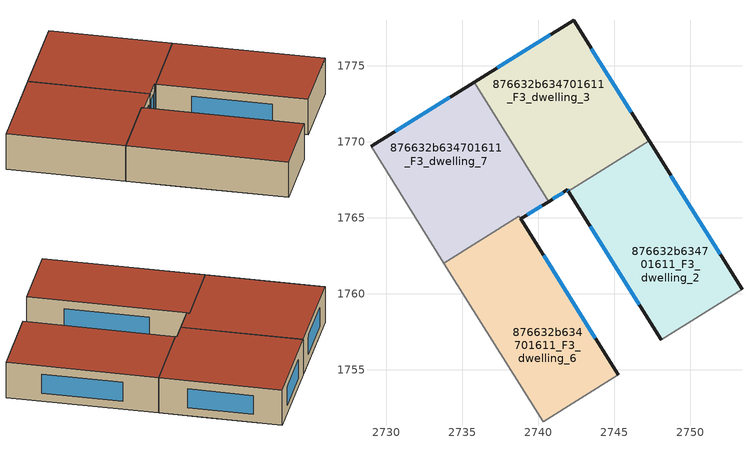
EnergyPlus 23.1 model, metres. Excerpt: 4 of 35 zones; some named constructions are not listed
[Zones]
876632b634701611_F3_dwelling_2
 floor to 876632b634701611_F2_dwelling_3 (EU_floor_Construction): 2749.29,1766.87 2753.39,1760.31 2748.08,1756.99 2743.98,1763.54 z9
 floor to 876632b634701611_F2_dwelling_2 (EU_floor_Construction): 2747.28,1770.06 2749.29,1766.87 2743.98,1763.54 2741.98,1766.74 z9
 wall outside (EU_wall_Construction): 2741.98,1766.74 2748.08,1756.99 / 2753.39,1760.31 2747.28,1770.06 z9:12
 wall to 876632b634701611_F3_dwelling_1 (EU_wall_Construction): 2748.08,1756.99 2753.39,1760.31 z9:12
 wall to 876632b634701611_F3_dwelling_3 (EU_wall_Construction): 2747.28,1770.06 2741.98,1766.74 z9:12
 window (EU_Window_Construction): 2743.41,1764.45 2746.65,1759.28 / 2751.96,1762.6 2748.72,1767.77 z9.7:11.3
 roof outside (EU_roof_Construction): 2753.39,1760.31 2747.28,1770.06 2741.98,1766.74 2748.08,1756.99 z12
876632b634701611_F3_dwelling_3
 floor to 876632b634701611_F2_dwelling_0 (EU_floor_Construction): 2742.33,1777.97 2745.57,1772.81 2739.02,1768.71 2735.78,1773.89 z9
 floor to 876632b634701611_F2_dwelling_2 (EU_floor_Construction): 2745.57,1772.81 2747.28,1770.06 2741.98,1766.74 2741.91,1766.84 2740.67,1766.07 2739.02,1768.71 z9
 wall outside (EU_wall_Construction): 2747.28,1770.06 2742.33,1777.97 2735.78,1773.89 / 2740.67,1766.07 2741.91,1766.84 2741.98,1766.74 z9:12
 wall to 876632b634701611_F3_dwelling_7 (EU_wall_Construction): 2735.78,1773.89 2740.67,1766.07 z9:12
 window (EU_Window_Construction): 2740.79,1777.02 2737.31,1774.85 / 2746.12,1771.92 2743.5,1776.12 / 2741.93,1766.82 2741.96,1766.76 / 2740.96,1766.25 2741.62,1766.66 z9.7:11.3
 roof outside (EU_roof_Construction): 2747.28,1770.06 2742.33,1777.97 2735.78,1773.89 2740.67,1766.07 2741.91,1766.84 2741.98,1766.74 z12
876632b634701611_F3_dwelling_6
 floor to 876632b634701611_F2_dwelling_5 (EU_floor_Construction): 2740.91,1761.62 2745.25,1754.69 2740.32,1751.6 2735.98,1758.54 z9
 floor to 876632b634701611_F2_dwelling_2 (EU_floor_Construction): 2738.73,1765.11 2740.91,1761.62 2735.98,1758.54 2733.8,1762.02 z9
 wall outside (EU_wall_Construction): 2745.25,1754.69 2738.84,1764.92 z9:12
 wall adiabatic (EU_wall_Construction): 2733.8,1762.02 2740.32,1751.6 z9:12
 wall to 876632b634701611_F3_dwelling_7 (EU_wall_Construction): 2738.84,1764.93 2738.73,1765.11 2733.8,1762.02 z9:12
 wall to 876632b634701611_F3_dwelling_5 (EU_wall_Construction): 2740.32,1751.6 2745.25,1754.69 z9:12
 window (EU_Window_Construction): 2743.75,1757.09 2740.35,1762.52 z9.7:11.3
 roof outside (EU_roof_Construction): 2745.25,1754.69 2738.84,1764.92 2738.73,1765.11 2733.8,1762.02 2740.32,1751.6 z12
876632b634701611_F3_dwelling_7
 floor to 876632b634701611_F2_dwelling_1 (EU_floor_Construction): 2735.66,1773.82 2738.9,1768.64 2732.26,1764.48 2729,1769.68 z9
 floor to 876632b634701611_F2_dwelling_0 (EU_floor_Construction): 2735.78,1773.89 2739.02,1768.71 2738.9,1768.64 2735.66,1773.82 z9
 floor to 876632b634701611_F2_dwelling_2 (EU_floor_Construction): 2739.02,1768.71 2740.67,1766.07 2738.84,1764.93 2738.73,1765.11 2733.8,1762.02 2732.26,1764.48 z9
 wall outside (EU_wall_Construction): 2735.78,1773.89 2729,1769.68 / 2738.84,1764.93 2740.67,1766.07 z9:12
 wall adiabatic (EU_wall_Construction): 2729,1769.68 2733.8,1762.02 z9:12
 window (EU_Window_Construction): 2734.18,1772.91 2730.59,1770.67 / 2739.27,1765.19 2740.24,1765.8 z9.7:11.3
 roof outside (EU_roof_Construction): 2738.84,1764.93 2740.67,1766.07 2735.78,1773.89 2729,1769.68 2733.8,1762.02 2738.73,1765.11 z12
[HVACTEMPLATE:THERMOSTAT] Constant Heating Setpoint=20; Constant Cooling Setpoint=50
EU_HeatOnly_876632b634701611_F0_dwelling_0; EU_HeatOnly_876632b634701611_F0_dwelling_1; EU_HeatOnly_876632b634701611_F0_dwelling_2; EU_HeatOnly_876632b634701611_F0_dwelling_3; EU_HeatOnly_876632b634701611_F0_dwelling_4; EU_HeatOnly_876632b634701611_F0_dwelling_5; EU_HeatOnly_876632b634701611_F0_dwelling_6; EU_HeatOnly_876632b634701611_F0_dwelling_7; EU_HeatOnly_876632b634701611_F0_dwelling_8; EU_HeatOnly_876632b634701611_F1_dwelling_0; EU_HeatOnly_876632b634701611_F1_dwelling_1; EU_HeatOnly_876632b634701611_F1_dwelling_2; EU_HeatOnly_876632b634701611_F1_dwelling_3; EU_HeatOnly_876632b634701611_F1_dwelling_4; EU_HeatOnly_876632b634701611_F1_dwelling_5; EU_HeatOnly_876632b634701611_F1_dwelling_6; EU_HeatOnly_876632b634701611_F1_dwelling_7; EU_HeatOnly_876632b634701611_F1_dwelling_8; EU_HeatOnly_876632b634701611_F2_dwelling_0; EU_HeatOnly_876632b634701611_F2_dwelling_1; EU_HeatOnly_876632b634701611_F2_dwelling_2; EU_HeatOnly_876632b634701611_F2_dwelling_3; EU_HeatOnly_876632b634701611_F2_dwelling_4; EU_HeatOnly_876632b634701611_F2_dwelling_5; EU_HeatOnly_876632b634701611_F2_dwelling_6; EU_HeatOnly_876632b634701611_F2_dwelling_7; EU_HeatOnly_876632b634701611_F2_dwelling_8; EU_HeatOnly_876632b634701611_F3_dwelling_0; EU_HeatOnly_876632b634701611_F3_dwelling_1; EU_HeatOnly_876632b634701611_F3_dwelling_2; EU_HeatOnly_876632b634701611_F3_dwelling_3; EU_HeatOnly_876632b634701611_F3_dwelling_4; EU_HeatOnly_876632b634701611_F3_dwelling_5; EU_HeatOnly_876632b634701611_F3_dwelling_6; EU_HeatOnly_876632b634701611_F3_dwelling_7
[SCHEDULE:CONSTANT]
Name | Hourly Value
EU_AlwaysOn | 1
EU_CoolingOff | 0
[SCHEDULE:FILE] Column Number=1; Rows to Skip at Top=0; Number of Hours of Data=8760; Column Separator=Comma; Interpolate to Timestep=No; Minutes per Item=60; Adjust Schedule for Daylight Savings=Yes
Name | File
EU_Step8_GainSchedule_876632b634701611_F2_dwelling_7_f000 | ../../schedules/876632b634701611/876632b634701611_F2_dwelling_7_f000_gain.csv
EU_Step8_GainSchedule_876632b634701611_F2_dwelling_8_f000 | ../../schedules/876632b634701611/876632b634701611_F2_dwelling_8_f000_gain.csv
EU_Step8_GainSchedule_876632b634701611_F3_dwelling_0_f000 | ../../schedules/876632b634701611/876632b634701611_F3_dwelling_0_f000_gain.csv
EU_Step8_GainSchedule_876632b634701611_F3_dwelling_1_f000 | ../../schedules/876632b634701611/876632b634701611_F3_dwelling_1_f000_gain.csv
EU_Step8_GainSchedule_876632b634701611_F3_dwelling_2_f000 | ../../schedules/876632b634701611/876632b634701611_F3_dwelling_2_f000_gain.csv
EU_Step8_GainSchedule_876632b634701611_F3_dwelling_3_f000 | ../../schedules/876632b634701611/876632b634701611_F3_dwelling_3_f000_gain.csv
EU_Step8_GainSchedule_876632b634701611_F3_dwelling_4_f000 | ../../schedules/876632b634701611/876632b634701611_F3_dwelling_4_f000_gain.csv
EU_Step8_GainSchedule_876632b634701611_F3_dwelling_5_f000 | ../../schedules/876632b634701611/876632b634701611_F3_dwelling_5_f000_gain.csv
EU_Step8_GainSchedule_876632b634701611_F3_dwelling_6_f000 | ../../schedules/876632b634701611/876632b634701611_F3_dwelling_6_f000_gain.csv
EU_Step8_GainSchedule_876632b634701611_F3_dwelling_7_f000 | ../../schedules/876632b634701611/876632b634701611_F3_dwelling_7_f000_gain.csv
